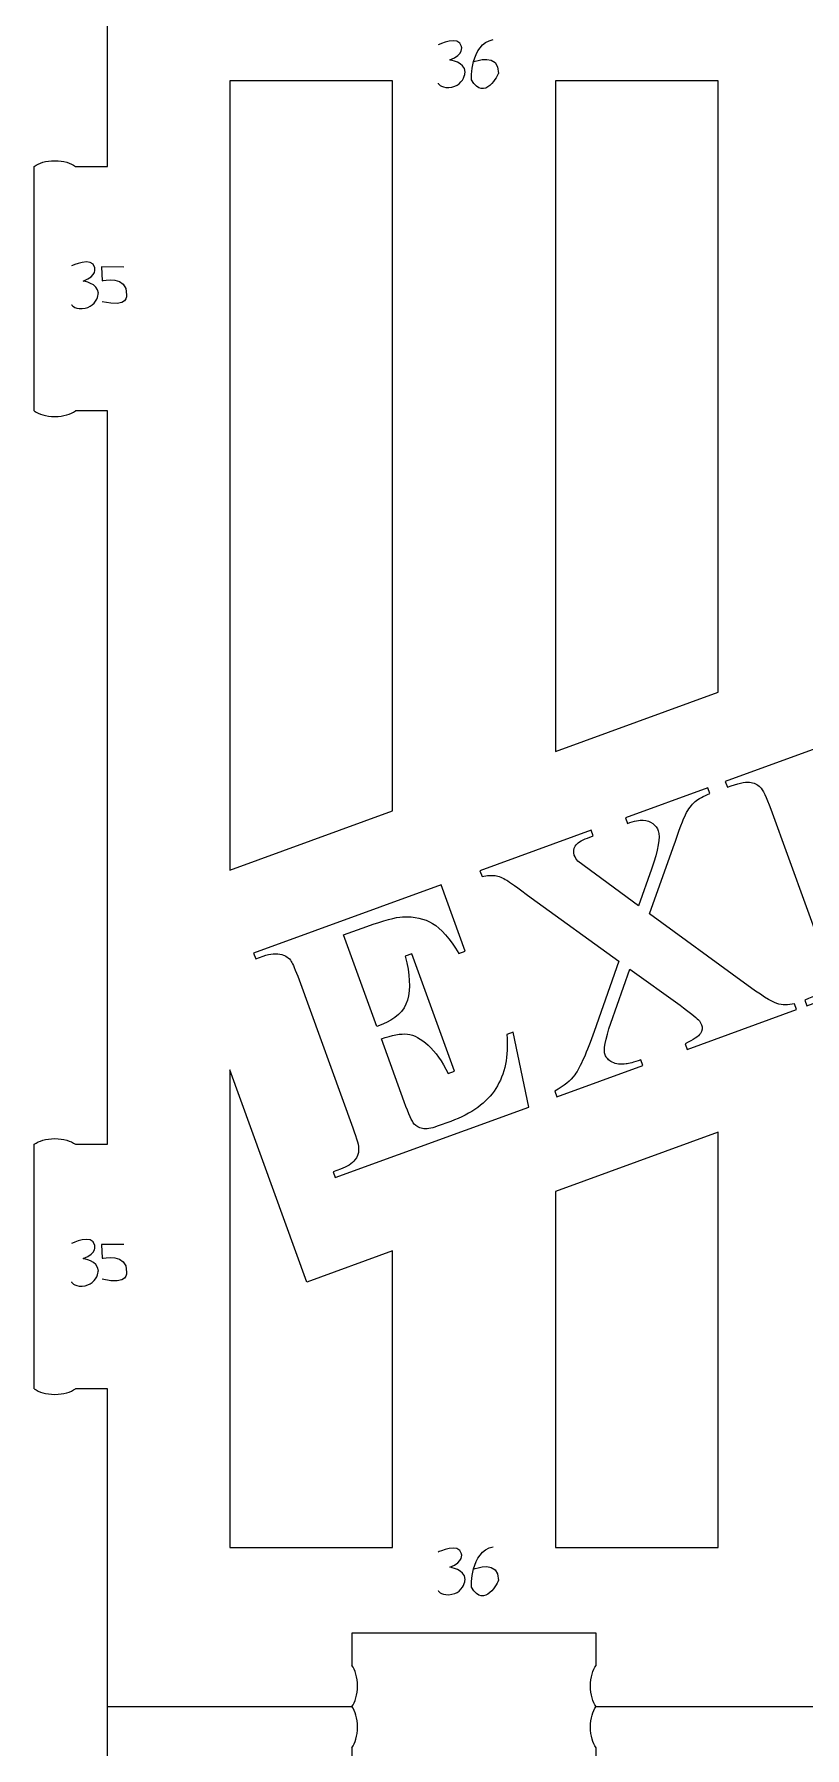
# Model space of a CAD drawing. Header units: centimetres. Extents: x -25 to 25, y -32.5 to 32.5.
# Drawn here: x 6.82 to 9.98, y -1.8 to 5.21 of the extents above; entities that cross this region are included whole.
import ezdxf

# ---------------------------------------------------------------- set-up
doc = ezdxf.new("R2010")
doc.units = ezdxf.units.CM
doc.header["$MEASUREMENT"] = 0
doc.layers.add('Capa 1', color=7, linetype='Continuous')

msp = doc.modelspace()

# ---------------------------------------------------------------- linework, layer by layer
at = {"layer": 'Capa 1', "color": 250, "lineweight": 20}
for points, knots in [([(6.99238, 4.66753), (6.99238, 4.66753), (7.12394, 4.66759), (7.12394, 4.66759), (7.12394, 4.66759), (7.12394, 4.66759), (7.12394, 5.66759), (7.12394, 5.66759), (7.12394, 5.66759), (7.12394, 5.66759), (8.12394, 5.66759), (8.12394, 5.66759)], [0, 0, 0, 0, 0.25, 0.25, 0.25, 0.25, 0.5, 0.5, 0.5, 0.5, 1, 1, 1, 1]), ([(6.82394, 4.66759), (6.84172, 4.68144), (6.87281, 4.6906), (6.90817, 4.69059), (6.90817, 4.69059), (6.94352, 4.69058), (6.97461, 4.68139), (6.99238, 4.66753)], [0, 0, 0, 0, 0.3333333, 0.3333333, 0.3333333, 0.3333333, 1, 1, 1, 1]), ([(6.82394, 3.66759), (6.84171, 3.65373), (6.87279, 3.64455), (6.90815, 3.64454), (6.90815, 3.64454), (6.94351, 3.64453), (6.97459, 3.65369), (6.99238, 3.66754)], [0, 0, 0, 0, 0.3333333, 0.3333333, 0.3333333, 0.3333333, 1, 1, 1, 1]), ([(6.99238, 0.66753), (6.99238, 0.66753), (7.12394, 0.66759), (7.12394, 0.66759), (7.12394, 0.66759), (7.12394, 0.66759), (7.12394, 3.66759), (7.12394, 3.66759), (7.12394, 3.66759), (7.12394, 3.66759), (6.99238, 3.66754), (6.99238, 3.66754)], [0, 0, 0, 0, 0.25, 0.25, 0.25, 0.25, 0.5, 0.5, 0.5, 0.5, 1, 1, 1, 1]), ([(6.82394, 0.66759), (6.84172, 0.68144), (6.87281, 0.6906), (6.90817, 0.69059), (6.90817, 0.69059), (6.94352, 0.69058), (6.97461, 0.68139), (6.99238, 0.66753)], [0, 0, 0, 0, 0.3333333, 0.3333333, 0.3333333, 0.3333333, 1, 1, 1, 1]), ([(6.82394, -0.33241), (6.84171, -0.34627), (6.87279, -0.35545), (6.90815, -0.35546), (6.90815, -0.35546), (6.94351, -0.35547), (6.97459, -0.34631), (6.99238, -0.33246)], [0, 0, 0, 0, 0.3333333, 0.3333333, 0.3333333, 0.3333333, 1, 1, 1, 1]), ([(7.12394, -1.63241), (7.12394, -1.63241), (7.12394, -1.33241), (7.12394, -1.33241), (7.12394, -1.33241), (7.12394, -1.33241), (7.12394, -0.33241), (7.12394, -0.33241), (7.12394, -0.33241), (7.12394, -0.33241), (6.99238, -0.33246), (6.99238, -0.33246)], [0, 0, 0, 0, 0.25, 0.25, 0.25, 0.25, 0.5, 0.5, 0.5, 0.5, 1, 1, 1, 1]), ([(9.124, -1.46397), (9.124, -1.46397), (9.12394, -1.33241), (9.12394, -1.33241), (9.12394, -1.33241), (9.12394, -1.33241), (8.12394, -1.33241), (8.12394, -1.33241), (8.12394, -1.33241), (8.12394, -1.33241), (8.12399, -1.46397), (8.12399, -1.46397)], [0, 0, 0, 0, 0.25, 0.25, 0.25, 0.25, 0.5, 0.5, 0.5, 0.5, 1, 1, 1, 1]), ([(8.12394, -1.63241), (8.1378, -1.61464), (8.14698, -1.58356), (8.14699, -1.5482), (8.14699, -1.5482), (8.147, -1.51284), (8.13784, -1.48176), (8.12399, -1.46397)], [0, 0, 0, 0, 0.3333333, 0.3333333, 0.3333333, 0.3333333, 1, 1, 1, 1]), ([(9.12394, -1.63241), (9.11009, -1.61463), (9.10093, -1.58354), (9.10094, -1.54818), (9.10094, -1.54818), (9.10095, -1.51283), (9.11014, -1.48174), (9.124, -1.46397)], [0, 0, 0, 0, 0.3333333, 0.3333333, 0.3333333, 0.3333333, 1, 1, 1, 1]), ([(6.99238, -2.63247), (6.99238, -2.63247), (7.12394, -2.63241), (7.12394, -2.63241), (7.12394, -2.63241), (7.12394, -2.63241), (7.12394, -1.63241), (7.12394, -1.63241), (7.12394, -1.63241), (7.12394, -1.63241), (8.12394, -1.63241), (8.12394, -1.63241)], [0, 0, 0, 0, 0.25, 0.25, 0.25, 0.25, 0.5, 0.5, 0.5, 0.5, 1, 1, 1, 1]), ([(8.12389, -1.80085), (8.13775, -1.78308), (8.14693, -1.752), (8.14694, -1.71664), (8.14694, -1.71664), (8.14695, -1.68128), (8.13779, -1.6502), (8.12394, -1.63241)], [0, 0, 0, 0, 0.3333333, 0.3333333, 0.3333333, 0.3333333, 1, 1, 1, 1]), ([(9.12389, -1.80085), (9.11004, -1.78307), (9.10088, -1.75198), (9.10089, -1.71662), (9.10089, -1.71662), (9.1009, -1.68127), (9.11009, -1.65018), (9.12395, -1.63241)], [0, 0, 0, 0, 0.3333333, 0.3333333, 0.3333333, 0.3333333, 1, 1, 1, 1]), ([(8.12389, -1.80085), (8.12389, -1.80085), (8.12394, -1.93241), (8.12394, -1.93241), (8.12394, -1.93241), (8.12394, -1.93241), (9.12394, -1.93241), (9.12394, -1.93241), (9.12394, -1.93241), (9.12394, -1.93241), (9.12389, -1.80085), (9.12389, -1.80085)], [0, 0, 0, 0, 0.25, 0.25, 0.25, 0.25, 0.5, 0.5, 0.5, 0.5, 1, 1, 1, 1])]:
    msp.add_open_spline(points, degree=3, knots=knots, dxfattribs=at)
at = {"layer": 'Capa 1', "color": 22, "lineweight": 5}
for points, knots in [([(8.47742, 5.00784), (8.47742, 5.00784), (8.48465, 4.98936), (8.5207, 4.99056), (8.5207, 4.99056), (8.53941, 4.99118), (8.55281, 4.99787), (8.56253, 5.00552), (8.56253, 5.00552), (8.58623, 5.02422), (8.58745, 5.05326), (8.58745, 5.05326), (8.58745, 5.05326), (8.58623, 5.09497), (8.52501, 5.10301), (8.52501, 5.10301), (8.52501, 5.10301), (8.58497, 5.1253), (8.5726, 5.15743), (8.5726, 5.15743), (8.5726, 5.15743), (8.56396, 5.20686), (8.47742, 5.16487), (8.47742, 5.16487)], [0, 0, 0, 0, 0.1428571, 0.1428571, 0.1428571, 0.1428571, 0.2857143, 0.2857143, 0.2857143, 0.2857143, 0.4285714, 0.4285714, 0.4285714, 0.4285714, 0.5714286, 0.5714286, 0.5714286, 0.5714286, 0.7142857, 0.7142857, 0.7142857, 0.7142857, 1, 1, 1, 1]), ([(8.62468, 5.09612), (8.62468, 5.09612), (8.72852, 5.13667), (8.72357, 5.04801), (8.72357, 5.04801), (8.72357, 5.04801), (8.66838, 4.92624), (8.61312, 5.02193), (8.61312, 5.02193), (8.61312, 5.02193), (8.60818, 5.167), (8.70209, 5.18676)], [0, 0, 0, 0, 0.25, 0.25, 0.25, 0.25, 0.5, 0.5, 0.5, 0.5, 1, 1, 1, 1]), ([(6.97628, 4.10317), (6.97628, 4.10317), (6.98351, 4.08469), (7.01956, 4.08589), (7.01956, 4.08589), (7.03827, 4.08651), (7.05167, 4.0932), (7.06139, 4.10085), (7.06139, 4.10085), (7.08509, 4.11955), (7.08631, 4.14859), (7.08631, 4.14859), (7.08631, 4.14859), (7.08509, 4.1903), (7.02387, 4.19834), (7.02387, 4.19834), (7.02387, 4.19834), (7.08383, 4.22063), (7.07146, 4.25276), (7.07146, 4.25276), (7.07146, 4.25276), (7.06282, 4.30219), (6.97628, 4.2602), (6.97628, 4.2602)], [0, 0, 0, 0, 0.1428571, 0.1428571, 0.1428571, 0.1428571, 0.2857143, 0.2857143, 0.2857143, 0.2857143, 0.4285714, 0.4285714, 0.4285714, 0.4285714, 0.5714286, 0.5714286, 0.5714286, 0.5714286, 0.7142857, 0.7142857, 0.7142857, 0.7142857, 1, 1, 1, 1]), ([(7.19032, 4.25554), (7.19032, 4.25554), (7.09885, 4.25609), (7.09885, 4.25609), (7.09885, 4.25609), (7.09885, 4.25609), (7.10214, 4.19971), (7.10214, 4.19971)], [0, 0, 0, 0, 0.3333333, 0.3333333, 0.3333333, 0.3333333, 1, 1, 1, 1]), ([(7.10214, 4.19971), (7.10214, 4.19971), (7.20723, 4.22377), (7.20105, 4.14254), (7.20105, 4.14254), (7.20105, 4.14254), (7.21216, 4.08685), (7.10214, 4.11406)], [0, 0, 0, 0, 0.3333333, 0.3333333, 0.3333333, 0.3333333, 1, 1, 1, 1]), ([(6.97628, 0.10461), (6.97628, 0.10461), (6.98351, 0.08613), (7.01956, 0.08733), (7.01956, 0.08733), (7.03827, 0.08795), (7.05167, 0.09464), (7.06139, 0.10229), (7.06139, 0.10229), (7.08509, 0.12099), (7.08631, 0.15003), (7.08631, 0.15003), (7.08631, 0.15003), (7.08509, 0.19174), (7.02387, 0.19978), (7.02387, 0.19978), (7.02387, 0.19978), (7.08383, 0.22207), (7.07146, 0.2542), (7.07146, 0.2542), (7.07146, 0.2542), (7.06282, 0.30363), (6.97628, 0.26164), (6.97628, 0.26164)], [0, 0, 0, 0, 0.1428571, 0.1428571, 0.1428571, 0.1428571, 0.2857143, 0.2857143, 0.2857143, 0.2857143, 0.4285714, 0.4285714, 0.4285714, 0.4285714, 0.5714286, 0.5714286, 0.5714286, 0.5714286, 0.7142857, 0.7142857, 0.7142857, 0.7142857, 1, 1, 1, 1]), ([(7.19032, 0.25698), (7.19032, 0.25698), (7.09885, 0.25753), (7.09885, 0.25753), (7.09885, 0.25753), (7.09885, 0.25753), (7.10214, 0.20115), (7.10214, 0.20115)], [0, 0, 0, 0, 0.3333333, 0.3333333, 0.3333333, 0.3333333, 1, 1, 1, 1]), ([(7.10214, 0.20115), (7.10214, 0.20115), (7.20723, 0.22521), (7.20105, 0.14398), (7.20105, 0.14398), (7.20105, 0.14398), (7.21216, 0.08829), (7.10214, 0.1155)], [0, 0, 0, 0, 0.3333333, 0.3333333, 0.3333333, 0.3333333, 1, 1, 1, 1]), ([(8.47742, -1.15758), (8.47742, -1.15758), (8.48465, -1.17606), (8.5207, -1.17486), (8.5207, -1.17486), (8.53941, -1.17424), (8.55281, -1.16755), (8.56253, -1.1599), (8.56253, -1.1599), (8.58623, -1.1412), (8.58745, -1.11216), (8.58745, -1.11216), (8.58745, -1.11216), (8.58623, -1.07045), (8.52501, -1.06241), (8.52501, -1.06241), (8.52501, -1.06241), (8.58497, -1.04012), (8.5726, -1.00799), (8.5726, -1.00799), (8.5726, -1.00799), (8.56396, -0.95856), (8.47742, -1.00055), (8.47742, -1.00055)], [0, 0, 0, 0, 0.1428571, 0.1428571, 0.1428571, 0.1428571, 0.2857143, 0.2857143, 0.2857143, 0.2857143, 0.4285714, 0.4285714, 0.4285714, 0.4285714, 0.5714286, 0.5714286, 0.5714286, 0.5714286, 0.7142857, 0.7142857, 0.7142857, 0.7142857, 1, 1, 1, 1]), ([(8.62468, -1.0693), (8.62468, -1.0693), (8.72852, -1.02875), (8.72357, -1.11741), (8.72357, -1.11741), (8.72357, -1.11741), (8.66838, -1.23918), (8.61312, -1.14349), (8.61312, -1.14349), (8.61312, -1.14349), (8.60818, -0.99842), (8.70209, -0.97866)], [0, 0, 0, 0, 0.25, 0.25, 0.25, 0.25, 0.5, 0.5, 0.5, 0.5, 1, 1, 1, 1])]:
    msp.add_open_spline(points, degree=3, knots=knots, dxfattribs=at)
at = {"layer": 'Capa 1', "color": 240, "lineweight": 20}
for points, knots in [([(7.62394, 5.01759), (7.62394, 5.01759), (8.29061, 5.01759), (8.29061, 5.01759), (8.29061, 5.01759), (8.29061, 5.01759), (8.29061, 2.03189), (8.29061, 2.03189), (8.29061, 2.03189), (8.29061, 2.03189), (7.62394, 1.78925), (7.62394, 1.78925), (7.62394, 1.78925), (7.62394, 1.78925), (7.62394, 5.01759), (7.62394, 5.01759)], [0, 0, 0, 0, 0.2, 0.2, 0.2, 0.2, 0.4, 0.4, 0.4, 0.4, 0.6, 0.6, 0.6, 0.6, 1, 1, 1, 1]), ([(8.95727, 5.01759), (8.95727, 5.01759), (9.62394, 5.01759), (9.62394, 5.01759), (9.62394, 5.01759), (9.62394, 5.01759), (9.62394, 2.51719), (9.62394, 2.51719), (9.62394, 2.51719), (9.62394, 2.51719), (8.95727, 2.27454), (8.95727, 2.27454), (8.95727, 2.27454), (8.95727, 2.27454), (8.95727, 5.01759), (8.95727, 5.01759)], [0, 0, 0, 0, 0.2, 0.2, 0.2, 0.2, 0.4, 0.4, 0.4, 0.4, 0.6, 0.6, 0.6, 0.6, 1, 1, 1, 1]), ([(8.29061, 0.23196), (8.29061, 0.23196), (8.29061, -0.98241), (8.29061, -0.98241), (8.29061, -0.98241), (8.29061, -0.98241), (7.62394, -0.98241), (7.62394, -0.98241), (7.62394, -0.98241), (7.62394, -0.98241), (7.62394, 0.97153), (7.62394, 0.97153), (7.62394, 0.97153), (7.62394, 0.97153), (7.93962, 0.10421), (7.93962, 0.10421), (7.93962, 0.10421), (7.93962, 0.10421), (8.29061, 0.23196), (8.29061, 0.23196)], [0, 0, 0, 0, 0.1666667, 0.1666667, 0.1666667, 0.1666667, 0.3333333, 0.3333333, 0.3333333, 0.3333333, 0.5, 0.5, 0.5, 0.5, 0.6666667, 0.6666667, 0.6666667, 0.6666667, 1, 1, 1, 1]), ([(9.62394, 0.71725), (9.62394, 0.71725), (9.62394, -0.98241), (9.62394, -0.98241), (9.62394, -0.98241), (9.62394, -0.98241), (8.95727, -0.98241), (8.95727, -0.98241), (8.95727, -0.98241), (8.95727, -0.98241), (8.95727, 0.4746), (8.95727, 0.4746), (8.95727, 0.4746), (8.95727, 0.4746), (9.62394, 0.71725), (9.62394, 0.71725)], [0, 0, 0, 0, 0.2, 0.2, 0.2, 0.2, 0.4, 0.4, 0.4, 0.4, 0.6, 0.6, 0.6, 0.6, 1, 1, 1, 1])]:
    msp.add_open_spline(points, degree=3, knots=knots, dxfattribs=at)
at = {"layer": 'Capa 1', "color": 250, "lineweight": 20}
for points in [[(6.82394, 3.66759), (6.82394, 3.66759), (6.82394, 4.66759), (6.82394, 4.66759)], [(6.82394, -0.33241), (6.82394, -0.33241), (6.82394, 0.66759), (6.82394, 0.66759)], [(9.12394, -1.63241), (9.12394, -1.63241), (12.12394, -1.63241), (12.12394, -1.63241)]]:
    msp.add_open_spline(points, degree=3, dxfattribs=at)
at = {"layer": 'Capa 1', "color": 240, "lineweight": 9}
for points, knots in [([(10.17487, 1.77299), (10.17487, 1.77299), (10.26761, 1.51818), (10.26761, 1.51818), (10.26761, 1.51818), (10.28584, 1.46809), (10.30026, 1.4378), (10.3112, 1.42714), (10.3112, 1.42714), (10.32191, 1.4164), (10.33654, 1.40996), (10.35509, 1.40782), (10.35509, 1.40782), (10.37332, 1.40584), (10.40337, 1.41233), (10.44492, 1.42745), (10.44492, 1.42745), (10.44492, 1.42745), (10.45349, 1.40391), (10.45349, 1.40391), (10.45349, 1.40391), (10.45349, 1.40391), (9.9868, 1.23405), (9.9868, 1.23405), (9.9868, 1.23405), (9.9868, 1.23405), (9.97823, 1.25759), (9.97823, 1.25759), (9.97823, 1.25759), (10.0207, 1.27305), (10.04812, 1.28748), (10.06018, 1.30101), (10.06018, 1.30101), (10.07255, 1.31441), (10.07939, 1.32866), (10.08078, 1.34354), (10.08078, 1.34354), (10.08239, 1.3585), (10.07396, 1.39098), (10.05573, 1.44106), (10.05573, 1.44106), (10.05573, 1.44106), (9.83849, 2.03792), (9.83849, 2.03792), (9.83849, 2.03792), (9.82026, 2.088), (9.80584, 2.11831), (9.79491, 2.12896), (9.79491, 2.12896), (9.7842, 2.1397), (9.7698, 2.14622), (9.75148, 2.14844), (9.75148, 2.14844), (9.73325, 2.15043), (9.70319, 2.14394), (9.66119, 2.12865), (9.66119, 2.12865), (9.66119, 2.12865), (9.65262, 2.15219), (9.65262, 2.15219), (9.65262, 2.15219), (9.65262, 2.15219), (10.05284, 2.29785), (10.05284, 2.29785), (10.05284, 2.29785), (10.18463, 2.34582), (10.28782, 2.35672), (10.36211, 2.3307), (10.36211, 2.3307), (10.43672, 2.30453), (10.48668, 2.25633), (10.51231, 2.18593), (10.51231, 2.18593), (10.53406, 2.12616), (10.53416, 2.06843), (10.51246, 2.01244), (10.51246, 2.01244), (10.49099, 1.95653), (10.45049, 1.90911), (10.39102, 1.86995), (10.39102, 1.86995), (10.35135, 1.84323), (10.2792, 1.81096), (10.17487, 1.77299)], [0, 0, 0, 0, 0.0454545, 0.0454545, 0.0454545, 0.0454545, 0.0909091, 0.0909091, 0.0909091, 0.0909091, 0.1363636, 0.1363636, 0.1363636, 0.1363636, 0.1818182, 0.1818182, 0.1818182, 0.1818182, 0.2272727, 0.2272727, 0.2272727, 0.2272727, 0.2727273, 0.2727273, 0.2727273, 0.2727273, 0.3181818, 0.3181818, 0.3181818, 0.3181818, 0.3636364, 0.3636364, 0.3636364, 0.3636364, 0.4090909, 0.4090909, 0.4090909, 0.4090909, 0.4545455, 0.4545455, 0.4545455, 0.4545455, 0.5, 0.5, 0.5, 0.5, 0.5454545, 0.5454545, 0.5454545, 0.5454545, 0.5909091, 0.5909091, 0.5909091, 0.5909091, 0.6363636, 0.6363636, 0.6363636, 0.6363636, 0.6818182, 0.6818182, 0.6818182, 0.6818182, 0.7272727, 0.7272727, 0.7272727, 0.7272727, 0.7727273, 0.7727273, 0.7727273, 0.7727273, 0.8181818, 0.8181818, 0.8181818, 0.8181818, 0.8636364, 0.8636364, 0.8636364, 0.8636364, 0.9090909, 0.9090909, 0.9090909, 0.9090909, 1, 1, 1, 1]), ([(9.34248, 1.61039), (9.34248, 1.61039), (9.73174, 1.32653), (9.73174, 1.32653), (9.73174, 1.32653), (9.79685, 1.27836), (9.84066, 1.25065), (9.86362, 1.24358), (9.86362, 1.24358), (9.88634, 1.23644), (9.91029, 1.236), (9.93576, 1.24213), (9.93576, 1.24213), (9.93576, 1.24213), (9.94433, 1.21859), (9.94433, 1.21859), (9.94433, 1.21859), (9.94433, 1.21859), (9.49611, 1.05545), (9.49611, 1.05545), (9.49611, 1.05545), (9.49611, 1.05545), (9.48754, 1.07899), (9.48754, 1.07899), (9.48754, 1.07899), (9.52231, 1.09479), (9.54314, 1.10865), (9.55059, 1.1205), (9.55059, 1.1205), (9.55795, 1.13259), (9.55941, 1.14437), (9.55504, 1.15636), (9.55504, 1.15636), (9.5521, 1.16444), (9.54803, 1.17132), (9.54253, 1.17638), (9.54253, 1.17638), (9.53126, 1.18796), (9.50609, 1.20755), (9.46724, 1.23602), (9.46724, 1.23602), (9.46724, 1.23602), (9.26226, 1.3841), (9.26226, 1.3841), (9.26226, 1.3841), (9.26226, 1.3841), (9.18414, 1.16355), (9.18414, 1.16355), (9.18414, 1.16355), (9.16121, 1.09588), (9.15337, 1.05277), (9.16017, 1.03408), (9.16017, 1.03408), (9.16496, 1.02092), (9.17472, 1.01062), (9.18977, 1.00303), (9.18977, 1.00303), (9.20474, 0.99566), (9.22369, 0.99315), (9.24668, 0.99603), (9.24668, 0.99603), (9.25715, 0.99671), (9.27705, 1.00238), (9.30636, 1.01305), (9.30636, 1.01305), (9.30636, 1.01305), (9.31493, 0.98951), (9.31493, 0.98951), (9.31493, 0.98951), (9.31493, 0.98951), (8.96272, 0.86132), (8.96272, 0.86132), (8.96272, 0.86132), (8.96272, 0.86132), (8.95415, 0.88486), (8.95415, 0.88486), (8.95415, 0.88486), (8.99213, 0.90548), (9.01957, 0.92775), (9.03685, 0.95207), (9.03685, 0.95207), (9.05944, 0.98408), (9.0858, 1.04307), (9.11553, 1.12944), (9.11553, 1.12944), (9.11553, 1.12944), (9.21724, 1.4166), (9.21724, 1.4166), (9.21724, 1.4166), (9.21724, 1.4166), (8.85856, 1.67603), (8.85856, 1.67603), (8.85856, 1.67603), (8.7995, 1.71909), (8.76599, 1.74296), (8.75841, 1.74727), (8.75841, 1.74727), (8.74063, 1.75805), (8.72477, 1.76429), (8.71064, 1.76647), (8.71064, 1.76647), (8.69683, 1.7685), (8.67868, 1.76738), (8.65673, 1.76305), (8.65673, 1.76305), (8.65673, 1.76305), (8.64817, 1.78659), (8.64817, 1.78659), (8.64817, 1.78659), (8.64817, 1.78659), (9.10308, 1.95217), (9.10308, 1.95217), (9.10308, 1.95217), (9.10308, 1.95217), (9.11165, 1.92863), (9.11165, 1.92863), (9.11165, 1.92863), (9.11165, 1.92863), (9.08856, 1.92023), (9.08856, 1.92023), (9.08856, 1.92023), (9.06248, 1.91074), (9.04553, 1.89986), (9.03848, 1.88762), (9.03848, 1.88762), (9.03112, 1.87554), (9.02968, 1.86299), (9.03438, 1.85006), (9.03438, 1.85006), (9.03799, 1.84013), (9.0428, 1.83195), (9.04864, 1.82598), (9.04864, 1.82598), (9.04864, 1.82598), (9.12113, 1.77186), (9.12113, 1.77186), (9.12113, 1.77186), (9.12113, 1.77186), (9.29761, 1.64319), (9.29761, 1.64319), (9.29761, 1.64319), (9.29761, 1.64319), (9.35069, 1.7932), (9.35069, 1.7932), (9.35069, 1.7932), (9.37798, 1.87265), (9.38728, 1.92466), (9.37838, 1.94912), (9.37838, 1.94912), (9.37384, 1.96159), (9.36603, 1.97155), (9.35532, 1.97942), (9.35532, 1.97942), (9.34462, 1.98729), (9.33143, 1.9919), (9.31633, 1.9932), (9.31633, 1.9932), (9.30107, 1.99418), (9.27968, 1.98979), (9.25221, 1.97979), (9.25221, 1.97979), (9.25221, 1.97979), (9.24364, 2.00333), (9.24364, 2.00333), (9.24364, 2.00333), (9.24364, 2.00333), (9.58107, 2.12614), (9.58107, 2.12614), (9.58107, 2.12614), (9.58107, 2.12614), (9.58964, 2.10261), (9.58964, 2.10261), (9.58964, 2.10261), (9.56326, 2.09248), (9.54298, 2.08144), (9.52886, 2.06924), (9.52886, 2.06924), (9.51497, 2.05713), (9.50186, 2.03929), (9.48953, 2.01573), (9.48953, 2.01573), (9.48171, 2.00059), (9.46483, 1.95576), (9.43873, 1.8817), (9.43873, 1.8817), (9.43873, 1.8817), (9.34248, 1.61039), (9.34248, 1.61039)], [0, 0, 0, 0, 0.0208333, 0.0208333, 0.0208333, 0.0208333, 0.0416667, 0.0416667, 0.0416667, 0.0416667, 0.0625, 0.0625, 0.0625, 0.0625, 0.0833333, 0.0833333, 0.0833333, 0.0833333, 0.1041667, 0.1041667, 0.1041667, 0.1041667, 0.125, 0.125, 0.125, 0.125, 0.1458333, 0.1458333, 0.1458333, 0.1458333, 0.1666667, 0.1666667, 0.1666667, 0.1666667, 0.1875, 0.1875, 0.1875, 0.1875, 0.2083333, 0.2083333, 0.2083333, 0.2083333, 0.2291667, 0.2291667, 0.2291667, 0.2291667, 0.25, 0.25, 0.25, 0.25, 0.2708333, 0.2708333, 0.2708333, 0.2708333, 0.2916667, 0.2916667, 0.2916667, 0.2916667, 0.3125, 0.3125, 0.3125, 0.3125, 0.3333333, 0.3333333, 0.3333333, 0.3333333, 0.3541667, 0.3541667, 0.3541667, 0.3541667, 0.375, 0.375, 0.375, 0.375, 0.3958333, 0.3958333, 0.3958333, 0.3958333, 0.4166667, 0.4166667, 0.4166667, 0.4166667, 0.4375, 0.4375, 0.4375, 0.4375, 0.4583333, 0.4583333, 0.4583333, 0.4583333, 0.4791667, 0.4791667, 0.4791667, 0.4791667, 0.5, 0.5, 0.5, 0.5, 0.5208333, 0.5208333, 0.5208333, 0.5208333, 0.5416667, 0.5416667, 0.5416667, 0.5416667, 0.5625, 0.5625, 0.5625, 0.5625, 0.5833333, 0.5833333, 0.5833333, 0.5833333, 0.6041667, 0.6041667, 0.6041667, 0.6041667, 0.625, 0.625, 0.625, 0.625, 0.6458333, 0.6458333, 0.6458333, 0.6458333, 0.6666667, 0.6666667, 0.6666667, 0.6666667, 0.6875, 0.6875, 0.6875, 0.6875, 0.7083333, 0.7083333, 0.7083333, 0.7083333, 0.7291667, 0.7291667, 0.7291667, 0.7291667, 0.75, 0.75, 0.75, 0.75, 0.7708333, 0.7708333, 0.7708333, 0.7708333, 0.7916667, 0.7916667, 0.7916667, 0.7916667, 0.8125, 0.8125, 0.8125, 0.8125, 0.8333333, 0.8333333, 0.8333333, 0.8333333, 0.8541667, 0.8541667, 0.8541667, 0.8541667, 0.875, 0.875, 0.875, 0.875, 0.8958333, 0.8958333, 0.8958333, 0.8958333, 0.9166667, 0.9166667, 0.9166667, 0.9166667, 0.9375, 0.9375, 0.9375, 0.9375, 0.9583333, 0.9583333, 0.9583333, 0.9583333, 1, 1, 1, 1]), ([(8.09008, 1.52387), (8.09008, 1.52387), (8.22617, 1.14997), (8.22617, 1.14997), (8.22617, 1.14997), (8.22617, 1.14997), (8.2444, 1.1566), (8.2444, 1.1566), (8.2444, 1.1566), (8.30279, 1.17786), (8.33839, 1.21147), (8.35143, 1.25751), (8.35143, 1.25751), (8.36423, 1.30347), (8.36151, 1.36338), (8.34279, 1.43707), (8.34279, 1.43707), (8.34279, 1.43707), (8.36911, 1.44665), (8.36911, 1.44665), (8.36911, 1.44665), (8.36911, 1.44665), (8.544, 0.96612), (8.544, 0.96612), (8.544, 0.96612), (8.544, 0.96612), (8.51769, 0.95654), (8.51769, 0.95654), (8.51769, 0.95654), (8.49332, 1.007), (8.46615, 1.04573), (8.43674, 1.07267), (8.43674, 1.07267), (8.40702, 1.09974), (8.37879, 1.11482), (8.35151, 1.11797), (8.35151, 1.11797), (8.32423, 1.12111), (8.28866, 1.11469), (8.24481, 1.09874), (8.24481, 1.09874), (8.24481, 1.09874), (8.33873, 0.8407), (8.33873, 0.8407), (8.33873, 0.8407), (8.35713, 0.79015), (8.37038, 0.76021), (8.37888, 0.75049), (8.37888, 0.75049), (8.38714, 0.74069), (8.39859, 0.7344), (8.41296, 0.73153), (8.41296, 0.73153), (8.42733, 0.72866), (8.4476, 0.73186), (8.47369, 0.74135), (8.47369, 0.74135), (8.47369, 0.74135), (8.52862, 0.76135), (8.52862, 0.76135), (8.52862, 0.76135), (8.61425, 0.79251), (8.6758, 0.83739), (8.71314, 0.89568), (8.71314, 0.89568), (8.75047, 0.95396), (8.7657, 1.02773), (8.75853, 1.11711), (8.75853, 1.11711), (8.75853, 1.11711), (8.78368, 1.12627), (8.78368, 1.12627), (8.78368, 1.12627), (8.78368, 1.12627), (8.84847, 0.81973), (8.84847, 0.81973), (8.84847, 0.81973), (8.84847, 0.81973), (8.05611, 0.53134), (8.05611, 0.53134), (8.05611, 0.53134), (8.05611, 0.53134), (8.04755, 0.55488), (8.04755, 0.55488), (8.04755, 0.55488), (8.04755, 0.55488), (8.07779, 0.56588), (8.07779, 0.56588), (8.07779, 0.56588), (8.10433, 0.57555), (8.12403, 0.58821), (8.13674, 0.60355), (8.13674, 0.60355), (8.14616, 0.6143), (8.15122, 0.62842), (8.15182, 0.64616), (8.15182, 0.64616), (8.15272, 0.65876), (8.14484, 0.68831), (8.12795, 0.7347), (8.12795, 0.7347), (8.12795, 0.7347), (7.90769, 1.33987), (7.90769, 1.33987), (7.90769, 1.33987), (7.89248, 1.38164), (7.882, 1.40685), (7.87616, 1.4157), (7.87616, 1.4157), (7.86599, 1.43003), (7.85322, 1.43924), (7.83789, 1.44332), (7.83789, 1.44332), (7.81618, 1.4498), (7.79052, 1.44778), (7.76075, 1.43694), (7.76075, 1.43694), (7.76075, 1.43694), (7.73051, 1.42594), (7.73051, 1.42594), (7.73051, 1.42594), (7.73051, 1.42594), (7.72194, 1.44947), (7.72194, 1.44947), (7.72194, 1.44947), (7.72194, 1.44947), (8.48913, 1.72871), (8.48913, 1.72871), (8.48913, 1.72871), (8.48913, 1.72871), (8.58792, 1.45729), (8.58792, 1.45729), (8.58792, 1.45729), (8.58792, 1.45729), (8.56161, 1.44771), (8.56161, 1.44771), (8.56161, 1.44771), (8.5245, 1.50948), (8.48873, 1.5503), (8.45469, 1.57058), (8.45469, 1.57058), (8.42064, 1.59087), (8.37968, 1.6), (8.33156, 1.59791), (8.33156, 1.59791), (8.30346, 1.59683), (8.25487, 1.58385), (8.18562, 1.55865), (8.18562, 1.55865), (8.18562, 1.55865), (8.09008, 1.52387), (8.09008, 1.52387)], [0, 0, 0, 0, 0.025641, 0.025641, 0.025641, 0.025641, 0.0512821, 0.0512821, 0.0512821, 0.0512821, 0.0769231, 0.0769231, 0.0769231, 0.0769231, 0.1025641, 0.1025641, 0.1025641, 0.1025641, 0.1282051, 0.1282051, 0.1282051, 0.1282051, 0.1538462, 0.1538462, 0.1538462, 0.1538462, 0.1794872, 0.1794872, 0.1794872, 0.1794872, 0.2051282, 0.2051282, 0.2051282, 0.2051282, 0.2307692, 0.2307692, 0.2307692, 0.2307692, 0.2564103, 0.2564103, 0.2564103, 0.2564103, 0.2820513, 0.2820513, 0.2820513, 0.2820513, 0.3076923, 0.3076923, 0.3076923, 0.3076923, 0.3333333, 0.3333333, 0.3333333, 0.3333333, 0.3589744, 0.3589744, 0.3589744, 0.3589744, 0.3846154, 0.3846154, 0.3846154, 0.3846154, 0.4102564, 0.4102564, 0.4102564, 0.4102564, 0.4358974, 0.4358974, 0.4358974, 0.4358974, 0.4615385, 0.4615385, 0.4615385, 0.4615385, 0.4871795, 0.4871795, 0.4871795, 0.4871795, 0.5128205, 0.5128205, 0.5128205, 0.5128205, 0.5384615, 0.5384615, 0.5384615, 0.5384615, 0.5641026, 0.5641026, 0.5641026, 0.5641026, 0.5897436, 0.5897436, 0.5897436, 0.5897436, 0.6153846, 0.6153846, 0.6153846, 0.6153846, 0.6410256, 0.6410256, 0.6410256, 0.6410256, 0.6666667, 0.6666667, 0.6666667, 0.6666667, 0.6923077, 0.6923077, 0.6923077, 0.6923077, 0.7179487, 0.7179487, 0.7179487, 0.7179487, 0.7435897, 0.7435897, 0.7435897, 0.7435897, 0.7692308, 0.7692308, 0.7692308, 0.7692308, 0.7948718, 0.7948718, 0.7948718, 0.7948718, 0.8205128, 0.8205128, 0.8205128, 0.8205128, 0.8461538, 0.8461538, 0.8461538, 0.8461538, 0.8717949, 0.8717949, 0.8717949, 0.8717949, 0.8974359, 0.8974359, 0.8974359, 0.8974359, 0.9230769, 0.9230769, 0.9230769, 0.9230769, 0.9487179, 0.9487179, 0.9487179, 0.9487179, 1, 1, 1, 1])]:
    msp.add_open_spline(points, degree=3, knots=knots, dxfattribs=at)

doc.saveas('drawing.dxf')
